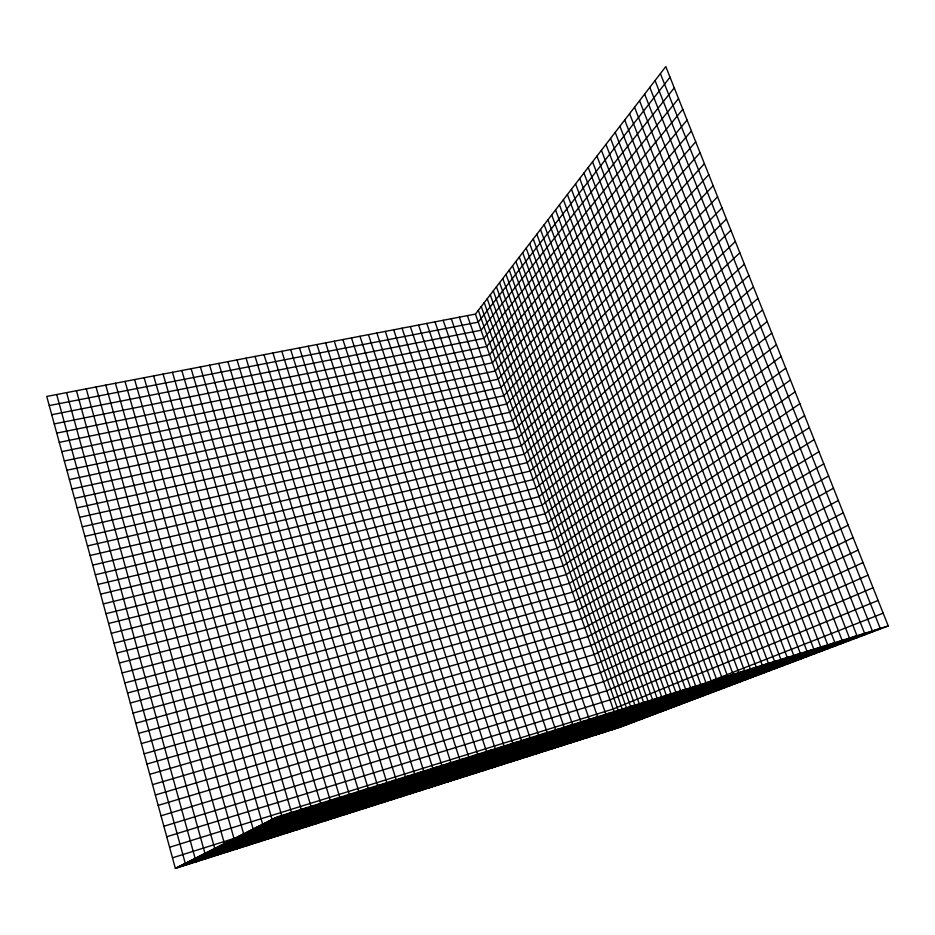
<?xml version="1.0" encoding="UTF-8"?>
<svg xmlns="http://www.w3.org/2000/svg" width="935" height="935" viewBox="0 0 935 935"><rect width="100%" height="100%" fill="white"/><g stroke="black" fill="none" stroke-linecap="round" stroke-linejoin="round"><path stroke-width="1.4" d="M475.424 314.09L665.802 66.584L888.25 625.947L619.589 727.395L175.359 868.416L46.75 396.44L475.424 314.09L619.589 727.395M670.021 77.208L478.229 322.154L49.239 405.568M674.264 87.878L481.046 330.23L51.729 414.731M678.529 98.584L483.874 338.341L54.23 423.917M682.795 109.325L486.714 346.464L56.743 433.127M687.085 120.112L489.554 354.61L59.267 442.372M691.397 130.947L492.406 362.78L61.792 451.64M695.71 141.816L495.258 370.973L64.328 460.932M700.058 152.721L498.121 379.189L66.864 470.258M704.406 163.672L500.996 387.417L69.412 479.62M708.777 174.67L503.883 395.68L71.972 489.005M713.171 185.703L506.77 403.967L74.531 498.413M717.577 196.782L509.668 412.265L77.114 507.857M721.995 207.897L512.567 420.598L79.685 517.324M726.437 219.059L515.489 428.955L82.28 526.826M730.889 230.267L518.411 437.323L84.875 536.363M735.366 241.522L521.333 445.726L87.481 545.923M739.854 252.812L524.278 454.141L90.099 555.507M744.365 264.149L527.223 462.591L92.717 565.126M748.888 275.533L530.168 471.053L95.347 574.78M753.435 286.952L533.137 479.55L97.988 584.457M757.993 298.429L536.106 488.07L100.629 594.169M762.574 309.941L539.086 496.614L103.282 603.917M767.179 321.5L542.078 505.169L105.947 613.687M771.784 333.105L545.07 513.759L108.612 623.493M776.424 344.758L548.074 522.373L111.3 633.322M781.076 356.445L551.089 531.01L113.988 643.187M785.739 368.191L554.104 539.67L116.676 653.086M790.437 379.984L557.131 548.354L119.388 663.008M795.136 391.812L560.17 557.073L122.099 672.978M799.869 403.698L563.221 565.804L124.822 682.959M804.614 415.631L566.283 574.569L127.557 692.987M809.371 427.611L569.345 583.346L130.292 703.038M814.151 439.625L572.419 592.159L133.039 713.124M818.955 451.699L575.492 600.995L135.797 723.246M823.782 463.83L578.59 609.854L138.567 733.402M828.62 475.997L581.687 618.736L141.349 743.582M833.471 488.21L584.796 627.654L144.13 753.809M838.356 500.482L587.916 636.583L146.924 764.059M843.253 512.801L591.037 645.547L149.729 774.344M848.174 525.166L594.169 654.535L152.534 784.652M175.359 868.416L276.807 817.015L888.25 625.947M291.884 812.305L185.749 865.12L56.696 394.535M853.106 537.59L597.325 663.558L155.35 795.007M306.844 807.63L196.093 861.836L66.607 392.63M321.687 802.99L206.378 858.564L76.46 390.736M858.073 550.06L600.469 672.592L158.179 805.397M336.413 798.385L216.616 855.315L86.265 388.855M351.034 793.827L226.796 852.089L96.024 386.973M365.538 789.292L236.929 848.875L105.749 385.115M863.052 562.578L603.636 681.662L161.019 815.811M379.926 784.792L247.004 845.672L115.414 383.257M394.208 780.328L257.031 842.493L125.033 381.41M408.385 775.898L267.001 839.326L134.605 379.563M422.456 771.504L276.924 836.171L144.13 377.74M868.042 575.142L606.803 690.755L163.87 826.26M436.423 767.144L286.788 833.038L153.62 375.917M450.273 762.808L296.605 829.918L163.064 374.105M464.029 758.507L306.376 826.821L172.449 372.294M477.68 754.241L316.1 823.735L181.799 370.505M491.237 750.01L325.777 820.661L191.114 368.717M873.068 587.764L609.982 699.871L166.734 836.755M504.678 745.803L335.396 817.611L200.37 366.929M518.037 741.63L344.968 814.572L209.592 365.164M531.29 737.493L354.494 811.545L218.767 363.399M544.45 733.379L363.972 808.541L227.906 361.646M557.505 729.3L373.404 805.538L236.987 359.893M570.479 725.244L382.789 802.569L246.045 358.163M583.346 721.224L392.127 799.6L255.045 356.434M878.105 600.445L613.173 709.022L169.597 847.274M596.133 717.227L401.419 796.655L264.009 354.704M608.825 713.265L410.664 793.71L272.938 352.998M621.424 709.326L419.862 790.8L281.821 351.291M633.93 705.422L429.013 787.889L290.656 349.585M646.354 701.542L438.129 785.003L299.457 347.902M658.684 697.685L447.187 782.116L308.223 346.219M670.933 693.852L456.21 779.252L316.942 344.536M683.088 690.053L465.186 776.401L325.625 342.865M695.161 686.29L474.115 773.572L334.274 341.205M883.166 613.173L483.009 770.744L342.876 339.557M719.062 678.822L491.857 767.939L351.443 337.909M730.889 675.117L500.657 765.146L359.963 336.273M742.635 671.447L509.423 762.364L368.448 334.648M754.3 667.812L518.142 759.594L376.899 333.024M765.882 664.189L526.814 756.847L385.313 331.399M777.382 660.589L535.451 754.101L393.693 329.798M788.813 657.024L544.041 751.378L402.027 328.197M800.161 653.471L552.597 748.654L410.325 326.595M811.428 649.954L561.105 745.955L418.588 325.006M822.625 646.459L569.579 743.267L426.816 323.428M833.751 642.976L578.017 740.59L435.009 321.862M844.796 639.528L586.409 737.925L443.155 320.296M855.77 636.104L594.765 735.272L451.278 318.73M866.663 632.691L603.075 732.631L459.365 317.175M877.497 629.313L611.35 730.001L467.406 315.633M204.484 853.655L699.684 697.148L533.242 238.916M202.65 854.59L694.717 699.018L529.689 243.544M200.85 855.502L689.82 700.876L526.171 248.114M199.073 856.402L684.993 702.699L522.712 252.614M197.32 857.29L680.224 704.499L519.287 257.067M195.602 858.155L675.526 706.276L515.898 261.473M193.907 859.02L670.886 708.017L512.555 265.809M192.236 859.861L666.304 709.747L509.259 270.11M190.588 860.703L661.781 711.465L505.999 274.341M188.964 861.521L657.317 713.148L502.773 278.536M187.362 862.339L652.91 714.808L499.594 282.674M185.785 863.134L648.563 716.455L496.438 286.764M184.23 863.917L644.262 718.068L493.329 290.808M182.699 864.7L640.019 719.669L490.256 294.805M181.191 865.459L635.835 721.259L487.228 298.744M179.707 866.219L631.698 722.813L484.225 302.648M178.234 866.955L627.607 724.356L481.256 306.505M176.785 867.692L623.575 725.887L478.323 310.326M243.135 834.078L802.242 658.427L605.95 144.387M240.669 835.329L795.802 660.858L601.427 150.278M238.226 836.556L789.444 663.254L596.962 156.075M172.472 857.827L783.203 665.615L592.556 161.802M233.493 838.964L777.043 667.941L588.22 167.447M231.19 840.133L770.978 670.231L583.943 173.01M228.923 841.278L765.005 672.487L579.723 178.492M226.691 842.412L759.115 674.708L575.563 183.903M224.505 843.522L753.318 676.893L571.449 189.244M222.343 844.609L747.603 679.055L567.405 194.515M220.228 845.684L741.969 681.183L563.396 199.716M218.147 846.736L736.418 683.275L559.457 204.835M216.102 847.776L730.948 685.343L555.565 209.896M214.08 848.793L725.548 687.377L551.72 214.898M212.105 849.798L720.231 689.387L547.933 219.83M210.153 850.792L714.983 691.374L544.182 224.692M208.224 851.762L709.817 693.326L540.488 229.496M206.343 852.72L704.71 695.243L536.842 234.241M273.698 818.592L880.408 628.904L660.39 73.62M270.636 820.147L872.706 631.815L655.061 80.55M267.644 821.655L865.132 634.678L649.813 87.376M264.71 823.151L857.676 637.495L644.636 94.096M261.823 824.612L850.347 640.265L639.552 100.711M259.007 826.037L843.136 642.976L634.538 107.233M256.237 827.44L836.042 645.664L629.594 113.661M253.514 828.819L829.064 648.294L624.72 119.984M250.849 830.163L822.204 650.889L619.928 126.225M248.231 831.495L815.449 653.436L615.207 132.361M245.66 832.793L808.787 655.949L610.543 138.427"/></g></svg>
